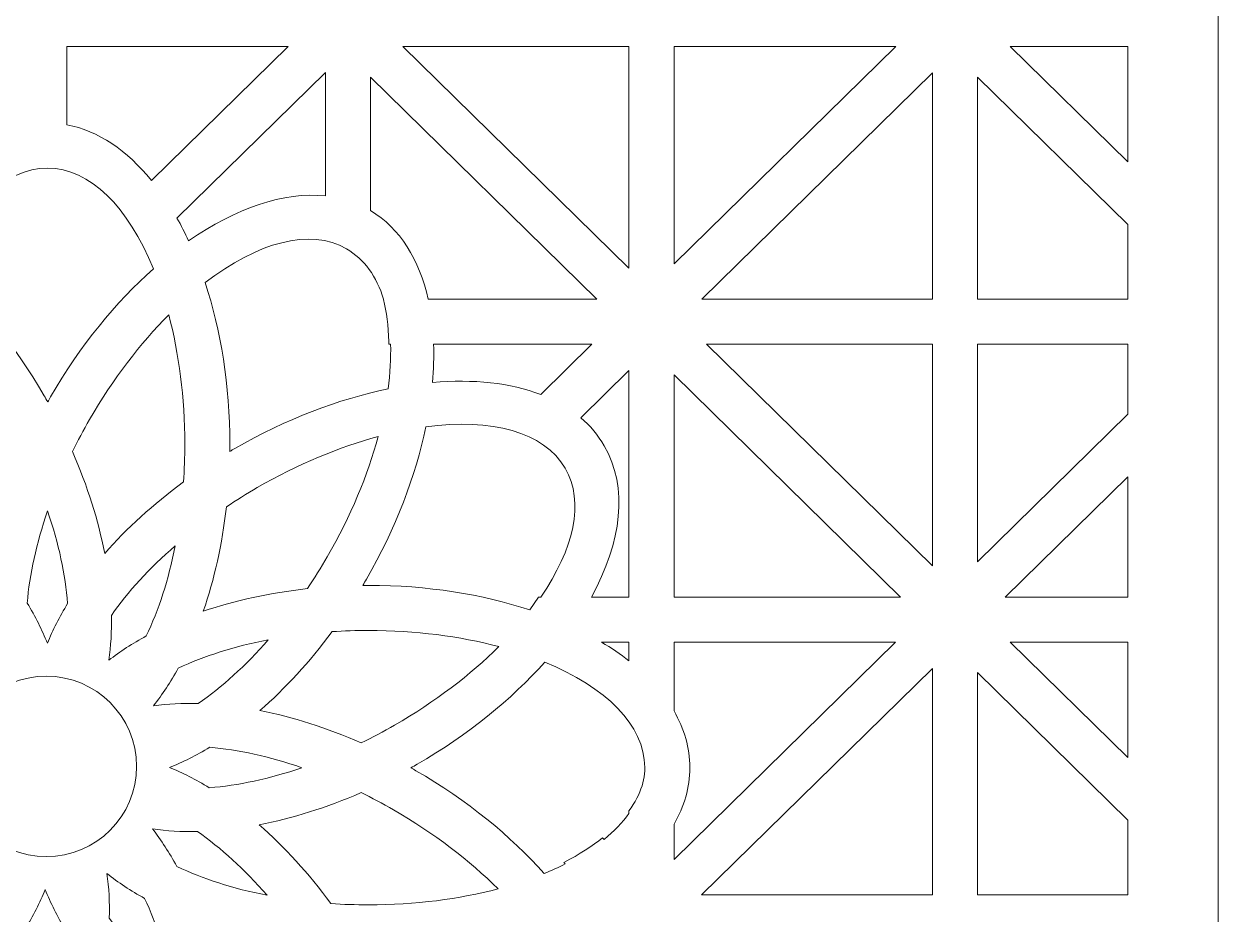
# Model space of a CAD drawing. Header units: centimetres. Extents: x -8.9 to 5.7, y -11.4 to 13.6.
# Drawn here: x -5.725 to -2.447, y -1.327 to 1.117 of the extents above; entities that cross this region are included whole.
import ezdxf

# ---------------------------------------------------------------- set-up
doc = ezdxf.new("R2010")
doc.units = ezdxf.units.CM
doc.header["$MEASUREMENT"] = 0
doc.layers.add('layer 1', color=7, linetype='Continuous')

msp = doc.modelspace()

# ---------------------------------------------------------------- linework, layer by layer
at = {"layer": 'layer 1', "color": 177, "lineweight": 9}
for points, knots in [([(-2.44733, 13.6334), (-2.44733, 13.6334), (-2.44733, 13.37125), (-2.44733, 13.37125), (-2.44733, 13.37125), (-2.44733, 13.37125), (-2.44733, 13.19951), (-2.44733, 13.19951), (-2.44733, 13.19951), (-2.44733, 13.19951), (-2.44733, 11.94322), (-2.44733, 11.94322), (-2.44733, 11.94322), (-2.44733, 11.94322), (-2.44733, 11.77148), (-2.44733, 11.77148), (-2.44733, 11.77148), (-2.44733, 11.77148), (-2.44733, 11.73584), (-2.44733, 11.73584), (-2.44733, 11.73584), (-2.44733, 11.73584), (-2.44733, 11.5641), (-2.44733, 11.5641), (-2.44733, 11.5641), (-2.44733, 11.5641), (-2.44733, 10.30781), (-2.44733, 10.30781), (-2.44733, 10.30781), (-2.44733, 10.30781), (-2.44733, 10.13607), (-2.44733, 10.13607), (-2.44733, 10.13607), (-2.44733, 10.13607), (-2.44733, 10.10043), (-2.44733, 10.10043), (-2.44733, 10.10043), (-2.44733, 10.10043), (-2.44733, 9.92869), (-2.44733, 9.92869), (-2.44733, 9.92869), (-2.44733, 9.92869), (-2.44733, 8.6724), (-2.44733, 8.6724), (-2.44733, 8.6724), (-2.44733, 8.6724), (-2.44733, 8.50066), (-2.44733, 8.50066), (-2.44733, 8.50066), (-2.44733, 8.50066), (-2.44733, 8.46502), (-2.44733, 8.46502), (-2.44733, 8.46502), (-2.44733, 8.46502), (-2.44733, 8.29328), (-2.44733, 8.29328), (-2.44733, 8.29328), (-2.44733, 8.29328), (-2.44733, 7.03699), (-2.44733, 7.03699), (-2.44733, 7.03699), (-2.44733, 7.03699), (-2.44733, 6.86525), (-2.44733, 6.86525), (-2.44733, 6.86525), (-2.44733, 6.86525), (-2.44733, 6.82962), (-2.44733, 6.82962), (-2.44733, 6.82962), (-2.44733, 6.82962), (-2.44733, 6.65787), (-2.44733, 6.65787), (-2.44733, 6.65787), (-2.44733, 6.65787), (-2.44733, 5.40159), (-2.44733, 5.40159), (-2.44733, 5.40159), (-2.44733, 5.40159), (-2.44733, 5.22984), (-2.44733, 5.22984), (-2.44733, 5.22984), (-2.44733, 5.22984), (-2.44733, 5.19421), (-2.44733, 5.19421), (-2.44733, 5.19421), (-2.44733, 5.19421), (-2.44733, 5.02246), (-2.44733, 5.02246), (-2.44733, 5.02246), (-2.44733, 5.02246), (-2.44733, 3.76618), (-2.44733, 3.76618), (-2.44733, 3.76618), (-2.44733, 3.76618), (-2.44733, 3.59443), (-2.44733, 3.59443), (-2.44733, 3.59443), (-2.44733, 3.59443), (-2.44733, 3.5588), (-2.44733, 3.5588), (-2.44733, 3.5588), (-2.44733, 3.5588), (-2.44733, 3.38706), (-2.44733, 3.38706), (-2.44733, 3.38706), (-2.44733, 3.38706), (-2.44733, 2.13077), (-2.44733, 2.13077), (-2.44733, 2.13077), (-2.44733, 2.13077), (-2.44733, 1.95902), (-2.44733, 1.95902), (-2.44733, 1.95902), (-2.44733, 1.95902), (-2.44733, 1.92339), (-2.44733, 1.92339), (-2.44733, 1.92339), (-2.44733, 1.92339), (-2.44733, 1.75165), (-2.44733, 1.75165), (-2.44733, 1.75165), (-2.44733, 1.75165), (-2.44733, 0.49536), (-2.44733, 0.49536), (-2.44733, 0.49536), (-2.44733, 0.49536), (-2.44733, 0.32362), (-2.44733, 0.32362), (-2.44733, 0.32362), (-2.44733, 0.32362), (-2.44733, 0.28798), (-2.44733, 0.28798), (-2.44733, 0.28798), (-2.44733, 0.28798), (-2.44733, 0.11624), (-2.44733, 0.11624), (-2.44733, 0.11624), (-2.44733, 0.11624), (-2.44733, -1.14005), (-2.44733, -1.14005), (-2.44733, -1.14005), (-2.44733, -1.14005), (-2.44733, -1.31179), (-2.44733, -1.31179), (-2.44733, -1.31179), (-2.44733, -1.31179), (-2.44733, -1.34743), (-2.44733, -1.34743), (-2.44733, -1.34743), (-2.44733, -1.34743), (-2.44733, -1.51917), (-2.44733, -1.51917), (-2.44733, -1.51917), (-2.44733, -1.51917), (-2.44733, -2.77546), (-2.44733, -2.77546), (-2.44733, -2.77546), (-2.44733, -2.77546), (-2.44733, -2.9472), (-2.44733, -2.9472), (-2.44733, -2.9472), (-2.44733, -2.9472), (-2.44733, -2.98284), (-2.44733, -2.98284), (-2.44733, -2.98284), (-2.44733, -2.98284), (-2.44733, -3.15458), (-2.44733, -3.15458), (-2.44733, -3.15458), (-2.44733, -3.15458), (-2.44733, -4.41087), (-2.44733, -4.41087), (-2.44733, -4.41087), (-2.44733, -4.41087), (-2.44733, -4.58261), (-2.44733, -4.58261), (-2.44733, -4.58261), (-2.44733, -4.58261), (-2.44733, -4.61824), (-2.44733, -4.61824), (-2.44733, -4.61824), (-2.44733, -4.61824), (-2.44733, -4.78999), (-2.44733, -4.78999), (-2.44733, -4.78999), (-2.44733, -4.78999), (-2.44733, -6.04627), (-2.44733, -6.04627), (-2.44733, -6.04627), (-2.44733, -6.04627), (-2.44733, -6.21802), (-2.44733, -6.21802), (-2.44733, -6.21802), (-2.44733, -6.21802), (-2.44733, -6.25365), (-2.44733, -6.25365), (-2.44733, -6.25365), (-2.44733, -6.25365), (-2.44733, -6.4254), (-2.44733, -6.4254), (-2.44733, -6.4254), (-2.44733, -6.4254), (-2.44733, -7.68168), (-2.44733, -7.68168), (-2.44733, -7.68168), (-2.44733, -7.68168), (-2.44733, -7.85343), (-2.44733, -7.85343), (-2.44733, -7.85343), (-2.44733, -7.85343), (-2.44733, -7.88906), (-2.44733, -7.88906), (-2.44733, -7.88906), (-2.44733, -7.88906), (-2.44733, -8.06081), (-2.44733, -8.06081), (-2.44733, -8.06081), (-2.44733, -8.06081), (-2.44733, -9.31709), (-2.44733, -9.31709), (-2.44733, -9.31709), (-2.44733, -9.31709), (-2.44733, -9.48884), (-2.44733, -9.48884), (-2.44733, -9.48884), (-2.44733, -9.48884), (-2.44733, -9.52447), (-2.44733, -9.52447), (-2.44733, -9.52447), (-2.44733, -9.52447), (-2.44733, -9.69621), (-2.44733, -9.69621), (-2.44733, -9.69621), (-2.44733, -9.69621), (-2.44733, -10.9525), (-2.44733, -10.9525), (-2.44733, -10.9525), (-2.44733, -10.9525), (-2.44733, -11.12424), (-2.44733, -11.12424), (-2.44733, -11.12424), (-2.44733, -11.12424), (-2.44733, -11.37676), (-2.44733, -11.37676), (-2.44733, -11.37676), (-2.44733, -11.37676), (-3.68212, -11.37676), (-3.68212, -11.37676), (-3.68212, -11.37676), (-3.68212, -11.37676), (-3.85722, -11.37676), (-3.85722, -11.37676), (-3.85722, -11.37676), (-3.85722, -11.37676), (-4.16069, -11.37676), (-4.16069, -11.37676), (-4.16069, -11.37676), (-4.16069, -11.37676), (-4.33579, -11.37676), (-4.33579, -11.37676), (-4.33579, -11.37676), (-4.33579, -11.37676), (-5.34947, -11.37676), (-5.34947, -11.37676), (-5.34947, -11.37676), (-5.34947, -11.37676), (-5.52456, -11.37676), (-5.52456, -11.37676), (-5.52456, -11.37676), (-5.52456, -11.37676), (-5.82803, -11.37676), (-5.82803, -11.37676), (-5.82803, -11.37676), (-5.82803, -11.37676), (-6.00313, -11.37676), (-6.00313, -11.37676), (-6.00313, -11.37676), (-6.00313, -11.37676), (-7.01681, -11.37676), (-7.01681, -11.37676), (-7.01681, -11.37676), (-7.01681, -11.37676), (-7.19191, -11.37676), (-7.19191, -11.37676), (-7.19191, -11.37676), (-7.19191, -11.37676), (-7.49538, -11.37676), (-7.49538, -11.37676), (-7.49538, -11.37676), (-7.49538, -11.37676), (-7.67048, -11.37676), (-7.67048, -11.37676), (-7.67048, -11.37676), (-7.67048, -11.37676), (-8.92686, -11.37676), (-8.92686, -11.37676), (-8.92686, -11.37676), (-8.92686, -11.37676), (-8.92686, -11.14541), (-8.92686, -11.14541), (-8.92686, -11.14541), (-8.92686, -11.14541), (-8.92686, -10.97367), (-8.92686, -10.97367), (-8.92686, -10.97367), (-8.92686, -10.97367), (-8.92686, -9.67505), (-8.92686, -9.67505), (-8.92686, -9.67505), (-8.92686, -9.67505), (-8.92686, -9.33826), (-8.92686, -9.33826), (-8.92686, -9.33826), (-8.92686, -9.33826), (-8.92686, -8.03964), (-8.92686, -8.03964), (-8.92686, -8.03964), (-8.92686, -8.03964), (-8.92686, -7.70285), (-8.92686, -7.70285), (-8.92686, -7.70285), (-8.92686, -7.70285), (-8.92686, -6.40423), (-8.92686, -6.40423), (-8.92686, -6.40423), (-8.92686, -6.40423), (-8.92686, -6.06744), (-8.92686, -6.06744), (-8.92686, -6.06744), (-8.92686, -6.06744), (-8.92686, -4.76882), (-8.92686, -4.76882), (-8.92686, -4.76882), (-8.92686, -4.76882), (-8.92686, -4.43203), (-8.92686, -4.43203), (-8.92686, -4.43203), (-8.92686, -4.43203), (-8.92686, -3.13341), (-8.92686, -3.13341), (-8.92686, -3.13341), (-8.92686, -3.13341), (-8.92686, -2.79663), (-8.92686, -2.79663), (-8.92686, -2.79663), (-8.92686, -2.79663), (-8.92686, -1.498), (-8.92686, -1.498), (-8.92686, -1.498), (-8.92686, -1.498), (-8.92686, -1.16122), (-8.92686, -1.16122), (-8.92686, -1.16122), (-8.92686, -1.16122), (-8.92686, 0.13741), (-8.92686, 0.13741), (-8.92686, 0.13741), (-8.92686, 0.13741), (-8.92686, 0.47419), (-8.92686, 0.47419), (-8.92686, 0.47419), (-8.92686, 0.47419), (-8.92686, 1.77282), (-8.92686, 1.77282), (-8.92686, 1.77282), (-8.92686, 1.77282), (-8.92686, 2.1096), (-8.92686, 2.1096), (-8.92686, 2.1096), (-8.92686, 2.1096), (-8.92686, 3.40822), (-8.92686, 3.40822), (-8.92686, 3.40822), (-8.92686, 3.40822), (-8.92686, 3.74501), (-8.92686, 3.74501), (-8.92686, 3.74501), (-8.92686, 3.74501), (-8.92686, 5.04363), (-8.92686, 5.04363), (-8.92686, 5.04363), (-8.92686, 5.04363), (-8.92686, 5.38042), (-8.92686, 5.38042), (-8.92686, 5.38042), (-8.92686, 5.38042), (-8.92686, 6.67904), (-8.92686, 6.67904), (-8.92686, 6.67904), (-8.92686, 6.67904), (-8.92686, 7.01583), (-8.92686, 7.01583), (-8.92686, 7.01583), (-8.92686, 7.01583), (-8.92686, 8.31445), (-8.92686, 8.31445), (-8.92686, 8.31445), (-8.92686, 8.31445), (-8.92686, 8.65124), (-8.92686, 8.65124), (-8.92686, 8.65124), (-8.92686, 8.65124), (-8.92686, 9.94986), (-8.92686, 9.94986), (-8.92686, 9.94986), (-8.92686, 9.94986), (-8.92686, 10.28664), (-8.92686, 10.28664), (-8.92686, 10.28664), (-8.92686, 10.28664), (-8.92686, 11.58527), (-8.92686, 11.58527), (-8.92686, 11.58527), (-8.92686, 11.58527), (-8.92686, 11.92205), (-8.92686, 11.92205), (-8.92686, 11.92205), (-8.92686, 11.92205), (-8.92686, 13.22068), (-8.92686, 13.22068), (-8.92686, 13.22068), (-8.92686, 13.22068), (-8.92686, 13.39242), (-8.92686, 13.39242), (-8.92686, 13.39242), (-8.92686, 13.39242), (-8.92686, 13.6334), (-8.92686, 13.6334), (-8.92686, 13.6334), (-8.92686, 13.6334), (-7.6803, 13.6334), (-7.6803, 13.6334), (-7.6803, 13.6334), (-7.6803, 13.6334), (-7.5052, 13.6334), (-7.5052, 13.6334), (-7.5052, 13.6334), (-7.5052, 13.6334), (-7.18209, 13.6334), (-7.18209, 13.6334), (-7.18209, 13.6334), (-7.18209, 13.6334), (-7.00699, 13.6334), (-7.00699, 13.6334), (-7.00699, 13.6334), (-7.00699, 13.6334), (-6.01295, 13.6334), (-6.01295, 13.6334), (-6.01295, 13.6334), (-6.01295, 13.6334), (-5.83785, 13.6334), (-5.83785, 13.6334), (-5.83785, 13.6334), (-5.83785, 13.6334), (-5.51475, 13.6334), (-5.51475, 13.6334), (-5.51475, 13.6334), (-5.51475, 13.6334), (-5.33965, 13.6334), (-5.33965, 13.6334), (-5.33965, 13.6334), (-5.33965, 13.6334), (-4.34561, 13.6334), (-4.34561, 13.6334), (-4.34561, 13.6334), (-4.34561, 13.6334), (-4.17051, 13.6334), (-4.17051, 13.6334), (-4.17051, 13.6334), (-4.17051, 13.6334), (-3.8474, 13.6334), (-3.8474, 13.6334), (-3.8474, 13.6334), (-3.8474, 13.6334), (-3.6723, 13.6334), (-3.6723, 13.6334), (-3.6723, 13.6334), (-3.6723, 13.6334), (-2.44733, 13.6334), (-2.44733, 13.6334)], [0, 0, 0, 0, 0.0082645, 0.0082645, 0.0082645, 0.0082645, 0.0165289, 0.0165289, 0.0165289, 0.0165289, 0.0247934, 0.0247934, 0.0247934, 0.0247934, 0.0330579, 0.0330579, 0.0330579, 0.0330579, 0.0413223, 0.0413223, 0.0413223, 0.0413223, 0.0495868, 0.0495868, 0.0495868, 0.0495868, 0.0578512, 0.0578512, 0.0578512, 0.0578512, 0.0661157, 0.0661157, 0.0661157, 0.0661157, 0.0743802, 0.0743802, 0.0743802, 0.0743802, 0.0826446, 0.0826446, 0.0826446, 0.0826446, 0.0909091, 0.0909091, 0.0909091, 0.0909091, 0.0991736, 0.0991736, 0.0991736, 0.0991736, 0.107438, 0.107438, 0.107438, 0.107438, 0.1157025, 0.1157025, 0.1157025, 0.1157025, 0.1239669, 0.1239669, 0.1239669, 0.1239669, 0.1322314, 0.1322314, 0.1322314, 0.1322314, 0.1404959, 0.1404959, 0.1404959, 0.1404959, 0.1487603, 0.1487603, 0.1487603, 0.1487603, 0.1570248, 0.1570248, 0.1570248, 0.1570248, 0.1652893, 0.1652893, 0.1652893, 0.1652893, 0.1735537, 0.1735537, 0.1735537, 0.1735537, 0.1818182, 0.1818182, 0.1818182, 0.1818182, 0.1900826, 0.1900826, 0.1900826, 0.1900826, 0.1983471, 0.1983471, 0.1983471, 0.1983471, 0.2066116, 0.2066116, 0.2066116, 0.2066116, 0.214876, 0.214876, 0.214876, 0.214876, 0.2231405, 0.2231405, 0.2231405, 0.2231405, 0.231405, 0.231405, 0.231405, 0.231405, 0.2396694, 0.2396694, 0.2396694, 0.2396694, 0.2479339, 0.2479339, 0.2479339, 0.2479339, 0.2561983, 0.2561983, 0.2561983, 0.2561983, 0.2644628, 0.2644628, 0.2644628, 0.2644628, 0.2727273, 0.2727273, 0.2727273, 0.2727273, 0.2809917, 0.2809917, 0.2809917, 0.2809917, 0.2892562, 0.2892562, 0.2892562, 0.2892562, 0.2975207, 0.2975207, 0.2975207, 0.2975207, 0.3057851, 0.3057851, 0.3057851, 0.3057851, 0.3140496, 0.3140496, 0.3140496, 0.3140496, 0.322314, 0.322314, 0.322314, 0.322314, 0.3305785, 0.3305785, 0.3305785, 0.3305785, 0.338843, 0.338843, 0.338843, 0.338843, 0.3471074, 0.3471074, 0.3471074, 0.3471074, 0.3553719, 0.3553719, 0.3553719, 0.3553719, 0.3636364, 0.3636364, 0.3636364, 0.3636364, 0.3719008, 0.3719008, 0.3719008, 0.3719008, 0.3801653, 0.3801653, 0.3801653, 0.3801653, 0.3884298, 0.3884298, 0.3884298, 0.3884298, 0.3966942, 0.3966942, 0.3966942, 0.3966942, 0.4049587, 0.4049587, 0.4049587, 0.4049587, 0.4132231, 0.4132231, 0.4132231, 0.4132231, 0.4214876, 0.4214876, 0.4214876, 0.4214876, 0.4297521, 0.4297521, 0.4297521, 0.4297521, 0.4380165, 0.4380165, 0.4380165, 0.4380165, 0.446281, 0.446281, 0.446281, 0.446281, 0.4545455, 0.4545455, 0.4545455, 0.4545455, 0.4628099, 0.4628099, 0.4628099, 0.4628099, 0.4710744, 0.4710744, 0.4710744, 0.4710744, 0.4793388, 0.4793388, 0.4793388, 0.4793388, 0.4876033, 0.4876033, 0.4876033, 0.4876033, 0.4958678, 0.4958678, 0.4958678, 0.4958678, 0.5041322, 0.5041322, 0.5041322, 0.5041322, 0.5123967, 0.5123967, 0.5123967, 0.5123967, 0.5206612, 0.5206612, 0.5206612, 0.5206612, 0.5289256, 0.5289256, 0.5289256, 0.5289256, 0.5371901, 0.5371901, 0.5371901, 0.5371901, 0.5454545, 0.5454545, 0.5454545, 0.5454545, 0.553719, 0.553719, 0.553719, 0.553719, 0.5619835, 0.5619835, 0.5619835, 0.5619835, 0.5702479, 0.5702479, 0.5702479, 0.5702479, 0.5785124, 0.5785124, 0.5785124, 0.5785124, 0.5867769, 0.5867769, 0.5867769, 0.5867769, 0.5950413, 0.5950413, 0.5950413, 0.5950413, 0.6033058, 0.6033058, 0.6033058, 0.6033058, 0.6115702, 0.6115702, 0.6115702, 0.6115702, 0.6198347, 0.6198347, 0.6198347, 0.6198347, 0.6280992, 0.6280992, 0.6280992, 0.6280992, 0.6363636, 0.6363636, 0.6363636, 0.6363636, 0.6446281, 0.6446281, 0.6446281, 0.6446281, 0.6528926, 0.6528926, 0.6528926, 0.6528926, 0.661157, 0.661157, 0.661157, 0.661157, 0.6694215, 0.6694215, 0.6694215, 0.6694215, 0.677686, 0.677686, 0.677686, 0.677686, 0.6859504, 0.6859504, 0.6859504, 0.6859504, 0.6942149, 0.6942149, 0.6942149, 0.6942149, 0.7024793, 0.7024793, 0.7024793, 0.7024793, 0.7107438, 0.7107438, 0.7107438, 0.7107438, 0.7190083, 0.7190083, 0.7190083, 0.7190083, 0.7272727, 0.7272727, 0.7272727, 0.7272727, 0.7355372, 0.7355372, 0.7355372, 0.7355372, 0.7438017, 0.7438017, 0.7438017, 0.7438017, 0.7520661, 0.7520661, 0.7520661, 0.7520661, 0.7603306, 0.7603306, 0.7603306, 0.7603306, 0.768595, 0.768595, 0.768595, 0.768595, 0.7768595, 0.7768595, 0.7768595, 0.7768595, 0.785124, 0.785124, 0.785124, 0.785124, 0.7933884, 0.7933884, 0.7933884, 0.7933884, 0.8016529, 0.8016529, 0.8016529, 0.8016529, 0.8099174, 0.8099174, 0.8099174, 0.8099174, 0.8181818, 0.8181818, 0.8181818, 0.8181818, 0.8264463, 0.8264463, 0.8264463, 0.8264463, 0.8347107, 0.8347107, 0.8347107, 0.8347107, 0.8429752, 0.8429752, 0.8429752, 0.8429752, 0.8512397, 0.8512397, 0.8512397, 0.8512397, 0.8595041, 0.8595041, 0.8595041, 0.8595041, 0.8677686, 0.8677686, 0.8677686, 0.8677686, 0.8760331, 0.8760331, 0.8760331, 0.8760331, 0.8842975, 0.8842975, 0.8842975, 0.8842975, 0.892562, 0.892562, 0.892562, 0.892562, 0.9008264, 0.9008264, 0.9008264, 0.9008264, 0.9090909, 0.9090909, 0.9090909, 0.9090909, 0.9173554, 0.9173554, 0.9173554, 0.9173554, 0.9256198, 0.9256198, 0.9256198, 0.9256198, 0.9338843, 0.9338843, 0.9338843, 0.9338843, 0.9421488, 0.9421488, 0.9421488, 0.9421488, 0.9504132, 0.9504132, 0.9504132, 0.9504132, 0.9586777, 0.9586777, 0.9586777, 0.9586777, 0.9669421, 0.9669421, 0.9669421, 0.9669421, 0.9752066, 0.9752066, 0.9752066, 0.9752066, 0.9834711, 0.9834711, 0.9834711, 0.9834711, 1, 1, 1, 1]), ([(-5.60734, 0.83998), (-5.52157, 0.82398), (-5.44225, 0.76979), (-5.37498, 0.68722), (-5.37498, 0.68722), (-5.37498, 0.68722), (-4.99974, 1.05528), (-4.99974, 1.05528), (-4.99974, 1.05528), (-4.99974, 1.05528), (-5.60734, 1.05528), (-5.60734, 1.05528), (-5.60734, 1.05528), (-5.60734, 1.05528), (-5.60734, 0.83998), (-5.60734, 0.83998)], [0, 0, 0, 0, 0.2, 0.2, 0.2, 0.2, 0.4, 0.4, 0.4, 0.4, 0.6, 0.6, 0.6, 0.6, 1, 1, 1, 1]), ([(-4.06467, 0.44632), (-4.06467, 0.44632), (-4.06467, 1.05528), (-4.06467, 1.05528), (-4.06467, 1.05528), (-4.06467, 1.05528), (-4.68552, 1.05528), (-4.68552, 1.05528), (-4.68552, 1.05528), (-4.68552, 1.05528), (-4.06467, 0.44632), (-4.06467, 0.44632)], [0, 0, 0, 0, 0.25, 0.25, 0.25, 0.25, 0.5, 0.5, 0.5, 0.5, 1, 1, 1, 1]), ([(-3.94086, 1.05528), (-3.94086, 1.05528), (-3.94086, 0.45846), (-3.94086, 0.45846), (-3.94086, 0.45846), (-3.94086, 0.45846), (-3.33239, 1.05528), (-3.33239, 1.05528), (-3.33239, 1.05528), (-3.33239, 1.05528), (-3.94086, 1.05528), (-3.94086, 1.05528)], [0, 0, 0, 0, 0.25, 0.25, 0.25, 0.25, 0.5, 0.5, 0.5, 0.5, 1, 1, 1, 1]), ([(-2.69495, 1.05528), (-2.69495, 1.05528), (-3.01817, 1.05528), (-3.01817, 1.05528), (-3.01817, 1.05528), (-3.01817, 1.05528), (-2.69495, 0.73824), (-2.69495, 0.73824), (-2.69495, 0.73824), (-2.69495, 0.73824), (-2.69495, 1.05528), (-2.69495, 1.05528)], [0, 0, 0, 0, 0.25, 0.25, 0.25, 0.25, 0.5, 0.5, 0.5, 0.5, 1, 1, 1, 1]), ([(-5.30521, 0.58391), (-5.29399, 0.56396), (-5.2833, 0.54307), (-5.27319, 0.52132), (-5.27319, 0.52132), (-5.14405, 0.61154), (-5.01211, 0.65673), (-4.89791, 0.64483), (-4.89791, 0.64483), (-4.89791, 0.64483), (-4.89791, 0.98341), (-4.89791, 0.98341), (-4.89791, 0.98341), (-4.89791, 0.98341), (-5.30521, 0.58391), (-5.30521, 0.58391)], [0, 0, 0, 0, 0.2, 0.2, 0.2, 0.2, 0.4, 0.4, 0.4, 0.4, 0.6, 0.6, 0.6, 0.6, 1, 1, 1, 1]), ([(-4.7741, 0.60442), (-4.69263, 0.55578), (-4.63988, 0.46999), (-4.61574, 0.3612), (-4.61574, 0.3612), (-4.61574, 0.3612), (-4.15298, 0.3612), (-4.15298, 0.3612), (-4.15298, 0.3612), (-4.15298, 0.3612), (-4.7741, 0.97042), (-4.7741, 0.97042), (-4.7741, 0.97042), (-4.7741, 0.97042), (-4.7741, 0.60442), (-4.7741, 0.60442)], [0, 0, 0, 0, 0.2, 0.2, 0.2, 0.2, 0.4, 0.4, 0.4, 0.4, 0.6, 0.6, 0.6, 0.6, 1, 1, 1, 1]), ([(-3.23143, 0.3612), (-3.23143, 0.3612), (-3.23143, 0.98256), (-3.23143, 0.98256), (-3.23143, 0.98256), (-3.23143, 0.98256), (-3.86493, 0.3612), (-3.86493, 0.3612), (-3.86493, 0.3612), (-3.86493, 0.3612), (-3.23143, 0.3612), (-3.23143, 0.3612)], [0, 0, 0, 0, 0.25, 0.25, 0.25, 0.25, 0.5, 0.5, 0.5, 0.5, 1, 1, 1, 1]), ([(-2.69495, 0.5665), (-2.69495, 0.5665), (-3.10762, 0.97126), (-3.10762, 0.97126), (-3.10762, 0.97126), (-3.10762, 0.97126), (-3.10762, 0.3612), (-3.10762, 0.3612), (-3.10762, 0.3612), (-3.10762, 0.3612), (-2.69495, 0.3612), (-2.69495, 0.3612), (-2.69495, 0.3612), (-2.69495, 0.3612), (-2.69495, 0.5665), (-2.69495, 0.5665)], [0, 0, 0, 0, 0.2, 0.2, 0.2, 0.2, 0.4, 0.4, 0.4, 0.4, 0.6, 0.6, 0.6, 0.6, 1, 1, 1, 1]), ([(-5.9506, 0.44671), (-5.848, 0.35537), (-5.75072, 0.23641), (-5.66979, 0.09624), (-5.66979, 0.09624), (-5.66651, 0.09056), (-5.66329, 0.08486), (-5.6601, 0.07917), (-5.6601, 0.07917), (-5.65751, 0.08375), (-5.65491, 0.08832), (-5.65227, 0.09289), (-5.65227, 0.09289), (-5.5709, 0.23382), (-5.473, 0.3533), (-5.36978, 0.44483), (-5.36978, 0.44483), (-5.43888, 0.61354), (-5.5435, 0.72112), (-5.66058, 0.72112), (-5.66058, 0.72112), (-5.77723, 0.72112), (-5.8815, 0.61433), (-5.9506, 0.44671)], [0, 0, 0, 0, 0.1428571, 0.1428571, 0.1428571, 0.1428571, 0.2857143, 0.2857143, 0.2857143, 0.2857143, 0.4285714, 0.4285714, 0.4285714, 0.4285714, 0.5714286, 0.5714286, 0.5714286, 0.5714286, 0.7142857, 0.7142857, 0.7142857, 0.7142857, 1, 1, 1, 1]), ([(-5.22801, 0.40671), (-5.18482, 0.27631), (-5.16005, 0.12465), (-5.16005, -0.0372), (-5.16005, -0.0372), (-5.16005, -0.04377), (-5.16011, -0.05031), (-5.16019, -0.05684), (-5.16019, -0.05684), (-5.15567, -0.05416), (-5.15112, -0.05151), (-5.14655, -0.04887), (-5.14655, -0.04887), (-5.00562, 0.0325), (-4.8611, 0.08702), (-4.72594, 0.11468), (-4.72594, 0.11468), (-4.72008, 0.15782), (-4.71773, 0.19896), (-4.71892, 0.23738), (-4.71892, 0.23738), (-4.71892, 0.23738), (-4.72358, 0.23738), (-4.72358, 0.23738), (-4.72358, 0.23738), (-4.72358, 0.23738), (-4.72367, 0.24469), (-4.72367, 0.24469), (-4.72367, 0.24469), (-4.72367, 0.24469), (-4.72423, 0.26062), (-4.72423, 0.26062), (-4.72423, 0.26062), (-4.72423, 0.26062), (-4.72517, 0.27616), (-4.72517, 0.27616), (-4.72517, 0.27616), (-4.72517, 0.27616), (-4.72648, 0.29131), (-4.72648, 0.29131), (-4.72648, 0.29131), (-4.72648, 0.29131), (-4.72814, 0.30605), (-4.72814, 0.30605), (-4.72814, 0.30605), (-4.72814, 0.30605), (-4.73015, 0.32037), (-4.73015, 0.32037), (-4.73015, 0.32037), (-4.73015, 0.32037), (-4.7325, 0.33425), (-4.7325, 0.33425), (-4.7325, 0.33425), (-4.7325, 0.33425), (-4.73517, 0.34767), (-4.73517, 0.34767), (-4.73517, 0.34767), (-4.73517, 0.34767), (-4.73816, 0.36063), (-4.73816, 0.36063), (-4.73816, 0.36063), (-4.73816, 0.36063), (-4.73831, 0.3612), (-4.73831, 0.3612), (-4.73831, 0.3612), (-4.73831, 0.3612), (-4.73807, 0.3612), (-4.73807, 0.3612), (-4.73807, 0.3612), (-4.75737, 0.42338), (-4.7911, 0.47133), (-4.83964, 0.49935), (-4.83964, 0.49935), (-4.94065, 0.55767), (-5.08435, 0.51733), (-5.22801, 0.40671)], [0, 0, 0, 0, 0.05, 0.05, 0.05, 0.05, 0.1, 0.1, 0.1, 0.1, 0.15, 0.15, 0.15, 0.15, 0.2, 0.2, 0.2, 0.2, 0.25, 0.25, 0.25, 0.25, 0.3, 0.3, 0.3, 0.3, 0.35, 0.35, 0.35, 0.35, 0.4, 0.4, 0.4, 0.4, 0.45, 0.45, 0.45, 0.45, 0.5, 0.5, 0.5, 0.5, 0.55, 0.55, 0.55, 0.55, 0.6, 0.6, 0.6, 0.6, 0.65, 0.65, 0.65, 0.65, 0.7, 0.7, 0.7, 0.7, 0.75, 0.75, 0.75, 0.75, 0.8, 0.8, 0.8, 0.8, 0.85, 0.85, 0.85, 0.85, 0.9, 0.9, 0.9, 0.9, 1, 1, 1, 1]), ([(-5.59219, -0.05718), (-5.5506, -0.15232), (-5.52107, -0.24698), (-5.50366, -0.33723), (-5.50366, -0.33723), (-5.44338, -0.26833), (-5.37065, -0.2017), (-5.28737, -0.14065), (-5.28737, -0.14065), (-5.28507, -0.10682), (-5.28386, -0.0723), (-5.28386, -0.0372), (-5.28386, -0.0372), (-5.28386, 0.09129), (-5.29977, 0.2123), (-5.3278, 0.31837), (-5.3278, 0.31837), (-5.40561, 0.24029), (-5.48041, 0.14294), (-5.54505, 0.03098), (-5.54505, 0.03098), (-5.56198, 0.00165), (-5.57769, -0.0278), (-5.59219, -0.05718)], [0, 0, 0, 0, 0.1428571, 0.1428571, 0.1428571, 0.1428571, 0.2857143, 0.2857143, 0.2857143, 0.2857143, 0.4285714, 0.4285714, 0.4285714, 0.4285714, 0.5714286, 0.5714286, 0.5714286, 0.5714286, 0.7142857, 0.7142857, 0.7142857, 0.7142857, 1, 1, 1, 1]), ([(-4.60084, 0.23738), (-4.59978, 0.2037), (-4.60084, 0.16869), (-4.60404, 0.13262), (-4.60404, 0.13262), (-4.49174, 0.14233), (-4.38972, 0.13135), (-4.30671, 0.09962), (-4.30671, 0.09962), (-4.30671, 0.09962), (-4.16626, 0.23738), (-4.16626, 0.23738), (-4.16626, 0.23738), (-4.16626, 0.23738), (-4.60084, 0.23738), (-4.60084, 0.23738)], [0, 0, 0, 0, 0.2, 0.2, 0.2, 0.2, 0.4, 0.4, 0.4, 0.4, 0.6, 0.6, 0.6, 0.6, 1, 1, 1, 1]), ([(-3.23143, -0.37096), (-3.23143, -0.37096), (-3.23143, 0.23738), (-3.23143, 0.23738), (-3.23143, 0.23738), (-3.23143, 0.23738), (-3.85165, 0.23738), (-3.85165, 0.23738), (-3.85165, 0.23738), (-3.85165, 0.23738), (-3.23143, -0.37096), (-3.23143, -0.37096)], [0, 0, 0, 0, 0.25, 0.25, 0.25, 0.25, 0.5, 0.5, 0.5, 0.5, 1, 1, 1, 1]), ([(-3.10762, 0.23738), (-3.10762, 0.23738), (-3.10762, -0.35966), (-3.10762, -0.35966), (-3.10762, -0.35966), (-3.10762, -0.35966), (-2.69495, 0.0451), (-2.69495, 0.0451), (-2.69495, 0.0451), (-2.69495, 0.0451), (-2.69495, 0.23738), (-2.69495, 0.23738), (-2.69495, 0.23738), (-2.69495, 0.23738), (-3.10762, 0.23738), (-3.10762, 0.23738)], [0, 0, 0, 0, 0.2, 0.2, 0.2, 0.2, 0.4, 0.4, 0.4, 0.4, 0.6, 0.6, 0.6, 0.6, 1, 1, 1, 1]), ([(-4.19671, 0.03577), (-4.17094, 0.01372), (-4.14927, -0.01195), (-4.13234, -0.04127), (-4.13234, -0.04127), (-4.06619, -0.15584), (-4.08443, -0.30529), (-4.16767, -0.4567), (-4.16767, -0.4567), (-4.16767, -0.4567), (-4.06467, -0.4567), (-4.06467, -0.4567), (-4.06467, -0.4567), (-4.06467, -0.4567), (-4.06467, 0.16528), (-4.06467, 0.16528), (-4.06467, 0.16528), (-4.06467, 0.16528), (-4.19671, 0.03577), (-4.19671, 0.03577)], [0, 0, 0, 0, 0.1666667, 0.1666667, 0.1666667, 0.1666667, 0.3333333, 0.3333333, 0.3333333, 0.3333333, 0.5, 0.5, 0.5, 0.5, 0.6666667, 0.6666667, 0.6666667, 0.6666667, 1, 1, 1, 1]), ([(-3.94086, 0.15313), (-3.94086, 0.15313), (-3.94086, -0.4567), (-3.94086, -0.4567), (-3.94086, -0.4567), (-3.94086, -0.4567), (-3.31912, -0.4567), (-3.31912, -0.4567), (-3.31912, -0.4567), (-3.31912, -0.4567), (-3.94086, 0.15313), (-3.94086, 0.15313)], [0, 0, 0, 0, 0.25, 0.25, 0.25, 0.25, 0.5, 0.5, 0.5, 0.5, 1, 1, 1, 1]), ([(-4.62222, 0.01078), (-4.65001, -0.12375), (-4.7044, -0.26747), (-4.78533, -0.40764), (-4.78533, -0.40764), (-4.78861, -0.41333), (-4.79193, -0.41896), (-4.79526, -0.42458), (-4.79526, -0.42458), (-4.79001, -0.42452), (-4.78475, -0.42449), (-4.77947, -0.42449), (-4.77947, -0.42449), (-4.61824, -0.42449), (-4.46714, -0.44908), (-4.33707, -0.49196), (-4.33707, -0.49196), (-4.33707, -0.49196), (-4.31287, -0.4567), (-4.31287, -0.4567), (-4.31287, -0.4567), (-4.31287, -0.4567), (-4.30674, -0.4567), (-4.30674, -0.4567), (-4.30674, -0.4567), (-4.2157, -0.32491), (-4.18596, -0.19602), (-4.23956, -0.10318), (-4.23956, -0.10318), (-4.29788, -0.00217), (-4.4425, 0.03474), (-4.62222, 0.01078)], [0, 0, 0, 0, 0.1111111, 0.1111111, 0.1111111, 0.1111111, 0.2222222, 0.2222222, 0.2222222, 0.2222222, 0.3333333, 0.3333333, 0.3333333, 0.3333333, 0.4444444, 0.4444444, 0.4444444, 0.4444444, 0.5555556, 0.5555556, 0.5555556, 0.5555556, 0.6666667, 0.6666667, 0.6666667, 0.6666667, 0.7777778, 0.7777778, 0.7777778, 0.7777778, 1, 1, 1, 1]), ([(-5.16956, -0.20888), (-5.18111, -0.31206), (-5.20286, -0.40879), (-5.2329, -0.49565), (-5.2329, -0.49565), (-5.14625, -0.46613), (-5.04995, -0.44479), (-4.94731, -0.43357), (-4.94731, -0.43357), (-4.9284, -0.40542), (-4.9101, -0.37613), (-4.89255, -0.34574), (-4.89255, -0.34574), (-4.8283, -0.23446), (-4.78157, -0.1217), (-4.75282, -0.01584), (-4.75282, -0.01584), (-4.85924, -0.04454), (-4.97269, -0.09146), (-5.08465, -0.15609), (-5.08465, -0.15609), (-5.11399, -0.17303), (-5.14231, -0.19067), (-5.16956, -0.20888)], [0, 0, 0, 0, 0.1428571, 0.1428571, 0.1428571, 0.1428571, 0.2857143, 0.2857143, 0.2857143, 0.2857143, 0.4285714, 0.4285714, 0.4285714, 0.4285714, 0.5714286, 0.5714286, 0.5714286, 0.5714286, 0.7142857, 0.7142857, 0.7142857, 0.7142857, 1, 1, 1, 1]), ([(-2.69495, -0.12664), (-2.69495, -0.12664), (-3.03145, -0.4567), (-3.03145, -0.4567), (-3.03145, -0.4567), (-3.03145, -0.4567), (-2.69495, -0.4567), (-2.69495, -0.4567), (-2.69495, -0.4567), (-2.69495, -0.4567), (-2.69495, -0.12664), (-2.69495, -0.12664)], [0, 0, 0, 0, 0.25, 0.25, 0.25, 0.25, 0.5, 0.5, 0.5, 0.5, 1, 1, 1, 1]), ([(-5.7164, -0.47309), (-5.69408, -0.51008), (-5.67552, -0.54707), (-5.66107, -0.5836), (-5.66107, -0.5836), (-5.64636, -0.54743), (-5.62767, -0.51083), (-5.60528, -0.47425), (-5.60528, -0.47425), (-5.6113, -0.39603), (-5.62977, -0.30974), (-5.66044, -0.22008), (-5.66044, -0.22008), (-5.69121, -0.30921), (-5.70995, -0.39509), (-5.7164, -0.47309)], [0, 0, 0, 0, 0.2, 0.2, 0.2, 0.2, 0.4, 0.4, 0.4, 0.4, 0.6, 0.6, 0.6, 0.6, 1, 1, 1, 1]), ([(-5.48508, -0.50695), (-5.48424, -0.55013), (-5.48666, -0.59142), (-5.49241, -0.63026), (-5.49241, -0.63026), (-5.46158, -0.6063), (-5.42709, -0.58395), (-5.38941, -0.56348), (-5.38941, -0.56348), (-5.35552, -0.49273), (-5.32837, -0.40879), (-5.31012, -0.31582), (-5.31012, -0.31582), (-5.38133, -0.37763), (-5.4405, -0.44263), (-5.48508, -0.50695)], [0, 0, 0, 0, 0.2, 0.2, 0.2, 0.2, 0.4, 0.4, 0.4, 0.4, 0.6, 0.6, 0.6, 0.6, 1, 1, 1, 1]), ([(-5.07768, -0.76823), (-4.98787, -0.78598), (-4.89378, -0.81569), (-4.79925, -0.8573), (-4.79925, -0.8573), (-4.76881, -0.84238), (-4.73832, -0.82613), (-4.70793, -0.80859), (-4.70793, -0.80859), (-4.59665, -0.74434), (-4.4998, -0.67006), (-4.42196, -0.59275), (-4.42196, -0.59275), (-4.52848, -0.5644), (-4.6502, -0.54831), (-4.77947, -0.54831), (-4.77947, -0.54831), (-4.81335, -0.54831), (-4.8467, -0.54944), (-4.87941, -0.55158), (-4.87941, -0.55158), (-4.94101, -0.63517), (-5.00823, -0.70804), (-5.07768, -0.76823)], [0, 0, 0, 0, 0.1428571, 0.1428571, 0.1428571, 0.1428571, 0.2857143, 0.2857143, 0.2857143, 0.2857143, 0.4285714, 0.4285714, 0.4285714, 0.4285714, 0.5714286, 0.5714286, 0.5714286, 0.5714286, 0.7142857, 0.7142857, 0.7142857, 0.7142857, 1, 1, 1, 1]), ([(-5.36976, -0.75511), (-5.33105, -0.74976), (-5.28998, -0.74762), (-5.24707, -0.74873), (-5.24707, -0.74873), (-5.18235, -0.70442), (-5.11689, -0.64528), (-5.05459, -0.5739), (-5.05459, -0.5739), (-5.14718, -0.59182), (-5.23092, -0.61853), (-5.30169, -0.65195), (-5.30169, -0.65195), (-5.32256, -0.68978), (-5.34534, -0.72433), (-5.36976, -0.75511)], [0, 0, 0, 0, 0.2, 0.2, 0.2, 0.2, 0.4, 0.4, 0.4, 0.4, 0.6, 0.6, 0.6, 0.6, 1, 1, 1, 1]), ([(-4.13962, -0.58051), (-4.11271, -0.59659), (-4.08766, -0.61369), (-4.06467, -0.63169), (-4.06467, -0.63169), (-4.06467, -0.63169), (-4.06467, -0.58051), (-4.06467, -0.58051), (-4.06467, -0.58051), (-4.06467, -0.58051), (-4.13962, -0.58051), (-4.13962, -0.58051)], [0, 0, 0, 0, 0.25, 0.25, 0.25, 0.25, 0.5, 0.5, 0.5, 0.5, 1, 1, 1, 1]), ([(-3.89733, -0.92502), (-3.89733, -0.97936), (-3.91262, -1.03167), (-3.94086, -1.08066), (-3.94086, -1.08066), (-3.94086, -1.08066), (-3.94086, -1.17694), (-3.94086, -1.17694), (-3.94086, -1.17694), (-3.94086, -1.17694), (-3.33278, -0.58051), (-3.33278, -0.58051), (-3.33278, -0.58051), (-3.33278, -0.58051), (-3.94086, -0.58051), (-3.94086, -0.58051), (-3.94086, -0.58051), (-3.94086, -0.58051), (-3.94086, -0.76937), (-3.94086, -0.76937), (-3.94086, -0.76937), (-3.91262, -0.81837), (-3.89733, -0.87068), (-3.89733, -0.92502)], [0, 0, 0, 0, 0.1428571, 0.1428571, 0.1428571, 0.1428571, 0.2857143, 0.2857143, 0.2857143, 0.2857143, 0.4285714, 0.4285714, 0.4285714, 0.4285714, 0.5714286, 0.5714286, 0.5714286, 0.5714286, 0.7142857, 0.7142857, 0.7142857, 0.7142857, 1, 1, 1, 1]), ([(-2.69495, -0.58051), (-2.69495, -0.58051), (-3.01779, -0.58051), (-3.01779, -0.58051), (-3.01779, -0.58051), (-3.01779, -0.58051), (-2.69495, -0.89717), (-2.69495, -0.89717), (-2.69495, -0.89717), (-2.69495, -0.89717), (-2.69495, -0.58051), (-2.69495, -0.58051)], [0, 0, 0, 0, 0.25, 0.25, 0.25, 0.25, 0.5, 0.5, 0.5, 0.5, 1, 1, 1, 1]), ([(-4.66311, -0.92553), (-4.65853, -0.92812), (-4.65395, -0.93069), (-4.64938, -0.93333), (-4.64938, -0.93333), (-4.50844, -1.0147), (-4.38896, -1.1126), (-4.29743, -1.21582), (-4.29743, -1.21582), (-4.27718, -1.20753), (-4.25782, -1.19872), (-4.23941, -1.18944), (-4.23941, -1.18944), (-4.23941, -1.18944), (-4.24338, -1.18555), (-4.24338, -1.18555), (-4.24338, -1.18555), (-4.24338, -1.18555), (-4.24175, -1.18472), (-4.24175, -1.18472), (-4.24175, -1.18472), (-4.24175, -1.18472), (-4.22675, -1.17674), (-4.22675, -1.17674), (-4.22675, -1.17674), (-4.22675, -1.17674), (-4.21225, -1.16859), (-4.21225, -1.16859), (-4.21225, -1.16859), (-4.21225, -1.16859), (-4.19824, -1.16028), (-4.19824, -1.16028), (-4.19824, -1.16028), (-4.19824, -1.16028), (-4.18473, -1.15182), (-4.18473, -1.15182), (-4.18473, -1.15182), (-4.18473, -1.15182), (-4.17173, -1.14323), (-4.17173, -1.14323), (-4.17173, -1.14323), (-4.17173, -1.14323), (-4.15927, -1.13453), (-4.15927, -1.13453), (-4.15927, -1.13453), (-4.15927, -1.13453), (-4.14734, -1.12572), (-4.14734, -1.12572), (-4.14734, -1.12572), (-4.14734, -1.12572), (-4.13728, -1.11787), (-4.13728, -1.11787), (-4.13728, -1.11787), (-4.13728, -1.11787), (-4.13304, -1.12203), (-4.13304, -1.12203), (-4.13304, -1.12203), (-4.10552, -1.0998), (-4.08252, -1.07605), (-4.06467, -1.05108), (-4.06467, -1.05108), (-4.06467, -1.05108), (-4.06467, -1.04406), (-4.06467, -1.04406), (-4.06467, -1.04406), (-4.06467, -1.04406), (-4.05853, -1.03539), (-4.05853, -1.03539), (-4.05853, -1.03539), (-4.05853, -1.03539), (-4.05273, -1.02648), (-4.05273, -1.02648), (-4.05273, -1.02648), (-4.05273, -1.02648), (-4.04746, -1.01765), (-4.04746, -1.01765), (-4.04746, -1.01765), (-4.04746, -1.01765), (-4.04272, -1.00889), (-4.04272, -1.00889), (-4.04272, -1.00889), (-4.04272, -1.00889), (-4.03849, -1.00024), (-4.03849, -1.00024), (-4.03849, -1.00024), (-4.03849, -1.00024), (-4.03477, -0.99167), (-4.03477, -0.99167), (-4.03477, -0.99167), (-4.03477, -0.99167), (-4.03152, -0.98319), (-4.03152, -0.98319), (-4.03152, -0.98319), (-4.03152, -0.98319), (-4.02874, -0.97479), (-4.02874, -0.97479), (-4.02874, -0.97479), (-4.02874, -0.97479), (-4.02642, -0.96645), (-4.02642, -0.96645), (-4.02642, -0.96645), (-4.02642, -0.96645), (-4.02453, -0.95817), (-4.02453, -0.95817), (-4.02453, -0.95817), (-4.02453, -0.95817), (-4.02307, -0.94992), (-4.02307, -0.94992), (-4.02307, -0.94992), (-4.02307, -0.94992), (-4.02203, -0.94166), (-4.02203, -0.94166), (-4.02203, -0.94166), (-4.02203, -0.94166), (-4.0214, -0.93337), (-4.0214, -0.93337), (-4.0214, -0.93337), (-4.0214, -0.93337), (-4.02119, -0.92502), (-4.02119, -0.92502), (-4.02119, -0.92502), (-4.02119, -0.92502), (-4.0212, -0.92469), (-4.0212, -0.92469), (-4.0212, -0.92469), (-4.0212, -0.92469), (-4.02116, -0.92421), (-4.02116, -0.92421), (-4.02116, -0.92421), (-4.02166, -0.80789), (-4.12832, -0.70395), (-4.29556, -0.635), (-4.29556, -0.635), (-4.38689, -0.73761), (-4.50586, -0.83489), (-4.64602, -0.91581), (-4.64602, -0.91581), (-4.65171, -0.9191), (-4.65741, -0.92233), (-4.66311, -0.92553)], [0, 0, 0, 0, 0.0277778, 0.0277778, 0.0277778, 0.0277778, 0.0555556, 0.0555556, 0.0555556, 0.0555556, 0.0833333, 0.0833333, 0.0833333, 0.0833333, 0.1111111, 0.1111111, 0.1111111, 0.1111111, 0.1388889, 0.1388889, 0.1388889, 0.1388889, 0.1666667, 0.1666667, 0.1666667, 0.1666667, 0.1944444, 0.1944444, 0.1944444, 0.1944444, 0.2222222, 0.2222222, 0.2222222, 0.2222222, 0.25, 0.25, 0.25, 0.25, 0.2777778, 0.2777778, 0.2777778, 0.2777778, 0.3055556, 0.3055556, 0.3055556, 0.3055556, 0.3333333, 0.3333333, 0.3333333, 0.3333333, 0.3611111, 0.3611111, 0.3611111, 0.3611111, 0.3888889, 0.3888889, 0.3888889, 0.3888889, 0.4166667, 0.4166667, 0.4166667, 0.4166667, 0.4444444, 0.4444444, 0.4444444, 0.4444444, 0.4722222, 0.4722222, 0.4722222, 0.4722222, 0.5, 0.5, 0.5, 0.5, 0.5277778, 0.5277778, 0.5277778, 0.5277778, 0.5555556, 0.5555556, 0.5555556, 0.5555556, 0.5833333, 0.5833333, 0.5833333, 0.5833333, 0.6111111, 0.6111111, 0.6111111, 0.6111111, 0.6388889, 0.6388889, 0.6388889, 0.6388889, 0.6666667, 0.6666667, 0.6666667, 0.6666667, 0.6944444, 0.6944444, 0.6944444, 0.6944444, 0.7222222, 0.7222222, 0.7222222, 0.7222222, 0.75, 0.75, 0.75, 0.75, 0.7777778, 0.7777778, 0.7777778, 0.7777778, 0.8055556, 0.8055556, 0.8055556, 0.8055556, 0.8333333, 0.8333333, 0.8333333, 0.8333333, 0.8611111, 0.8611111, 0.8611111, 0.8611111, 0.8888889, 0.8888889, 0.8888889, 0.8888889, 0.9166667, 0.9166667, 0.9166667, 0.9166667, 0.9444444, 0.9444444, 0.9444444, 0.9444444, 1, 1, 1, 1]), ([(-3.23143, -1.27459), (-3.23143, -1.27459), (-3.23143, -0.65285), (-3.23143, -0.65285), (-3.23143, -0.65285), (-3.23143, -0.65285), (-3.86531, -1.27459), (-3.86531, -1.27459), (-3.86531, -1.27459), (-3.86531, -1.27459), (-3.23143, -1.27459), (-3.23143, -1.27459)], [0, 0, 0, 0, 0.25, 0.25, 0.25, 0.25, 0.5, 0.5, 0.5, 0.5, 1, 1, 1, 1]), ([(-5.41616, -0.92167), (-5.41616, -1.05849), (-5.52712, -1.16944), (-5.66393, -1.16944), (-5.66393, -1.16944), (-5.80075, -1.16944), (-5.91171, -1.05849), (-5.91171, -0.92167), (-5.91171, -0.92167), (-5.91171, -0.78485), (-5.80075, -0.6739), (-5.66393, -0.6739), (-5.66393, -0.6739), (-5.52712, -0.6739), (-5.41616, -0.78485), (-5.41616, -0.92167)], [0, 0, 0, 0, 0.2, 0.2, 0.2, 0.2, 0.4, 0.4, 0.4, 0.4, 0.6, 0.6, 0.6, 0.6, 1, 1, 1, 1]), ([(-2.69495, -1.06891), (-2.69495, -1.06891), (-3.10762, -0.66415), (-3.10762, -0.66415), (-3.10762, -0.66415), (-3.10762, -0.66415), (-3.10762, -1.27459), (-3.10762, -1.27459), (-3.10762, -1.27459), (-3.10762, -1.27459), (-2.69495, -1.27459), (-2.69495, -1.27459), (-2.69495, -1.27459), (-2.69495, -1.27459), (-2.69495, -1.06891), (-2.69495, -1.06891)], [0, 0, 0, 0, 0.2, 0.2, 0.2, 0.2, 0.4, 0.4, 0.4, 0.4, 0.6, 0.6, 0.6, 0.6, 1, 1, 1, 1]), ([(-5.21534, -0.86917), (-5.13734, -0.87563), (-5.05147, -0.89439), (-4.96235, -0.92515), (-4.96235, -0.92515), (-5.05199, -0.95581), (-5.13827, -0.9743), (-5.21648, -0.98031), (-5.21648, -0.98031), (-5.25308, -0.9579), (-5.28971, -0.93922), (-5.32591, -0.9245), (-5.32591, -0.9245), (-5.28936, -0.91005), (-5.25235, -0.89151), (-5.21534, -0.86917)], [0, 0, 0, 0, 0.2, 0.2, 0.2, 0.2, 0.4, 0.4, 0.4, 0.4, 0.6, 0.6, 0.6, 0.6, 1, 1, 1, 1]), ([(-4.79943, -0.99343), (-4.77005, -1.00792), (-4.74061, -1.02362), (-4.71128, -1.04056), (-4.71128, -1.04056), (-4.59933, -1.1052), (-4.50197, -1.17999), (-4.4239, -1.2578), (-4.4239, -1.2578), (-4.52996, -1.28583), (-4.65097, -1.30174), (-4.77947, -1.30174), (-4.77947, -1.30174), (-4.81456, -1.30174), (-4.84909, -1.30056), (-4.88291, -1.29826), (-4.88291, -1.29826), (-4.94396, -1.21497), (-5.01059, -1.14219), (-5.0795, -1.08191), (-5.0795, -1.08191), (-4.98924, -1.06452), (-4.89458, -1.03501), (-4.79943, -0.99343)], [0, 0, 0, 0, 0.1428571, 0.1428571, 0.1428571, 0.1428571, 0.2857143, 0.2857143, 0.2857143, 0.2857143, 0.4285714, 0.4285714, 0.4285714, 0.4285714, 0.5714286, 0.5714286, 0.5714286, 0.5714286, 0.7142857, 0.7142857, 0.7142857, 0.7142857, 1, 1, 1, 1]), ([(-5.2492, -1.10049), (-5.18487, -1.14508), (-5.11989, -1.20427), (-5.05808, -1.27548), (-5.05808, -1.27548), (-5.15103, -1.25722), (-5.23499, -1.2301), (-5.30573, -1.19621), (-5.30573, -1.19621), (-5.32623, -1.15849), (-5.34862, -1.12398), (-5.37261, -1.09313), (-5.37261, -1.09313), (-5.33374, -1.09889), (-5.29241, -1.10133), (-5.2492, -1.10049)], [0, 0, 0, 0, 0.2, 0.2, 0.2, 0.2, 0.4, 0.4, 0.4, 0.4, 0.6, 0.6, 0.6, 0.6, 1, 1, 1, 1]), ([(-5.31615, -1.53102), (-5.38754, -1.46872), (-5.44669, -1.40322), (-5.49102, -1.33848), (-5.49102, -1.33848), (-5.48991, -1.29562), (-5.49202, -1.25459), (-5.49736, -1.21591), (-5.49736, -1.21591), (-5.46657, -1.24033), (-5.43199, -1.26311), (-5.39414, -1.28398), (-5.39414, -1.28398), (-5.36074, -1.35475), (-5.33406, -1.43848), (-5.31615, -1.53102)], [0, 0, 0, 0, 0.2, 0.2, 0.2, 0.2, 0.4, 0.4, 0.4, 0.4, 0.6, 0.6, 0.6, 0.6, 1, 1, 1, 1]), ([(-5.61146, -1.37026), (-5.63379, -1.33327), (-5.65235, -1.29627), (-5.6668, -1.25973), (-5.6668, -1.25973), (-5.68151, -1.2959), (-5.7002, -1.33251), (-5.72259, -1.36908), (-5.72259, -1.36908), (-5.71657, -1.44731), (-5.6981, -1.5336), (-5.66742, -1.62326), (-5.66742, -1.62326), (-5.63666, -1.53413), (-5.61791, -1.44826), (-5.61146, -1.37026)], [0, 0, 0, 0, 0.2, 0.2, 0.2, 0.2, 0.4, 0.4, 0.4, 0.4, 0.6, 0.6, 0.6, 0.6, 1, 1, 1, 1])]:
    msp.add_open_spline(points, degree=3, knots=knots, dxfattribs=at)

doc.saveas('drawing.dxf')
